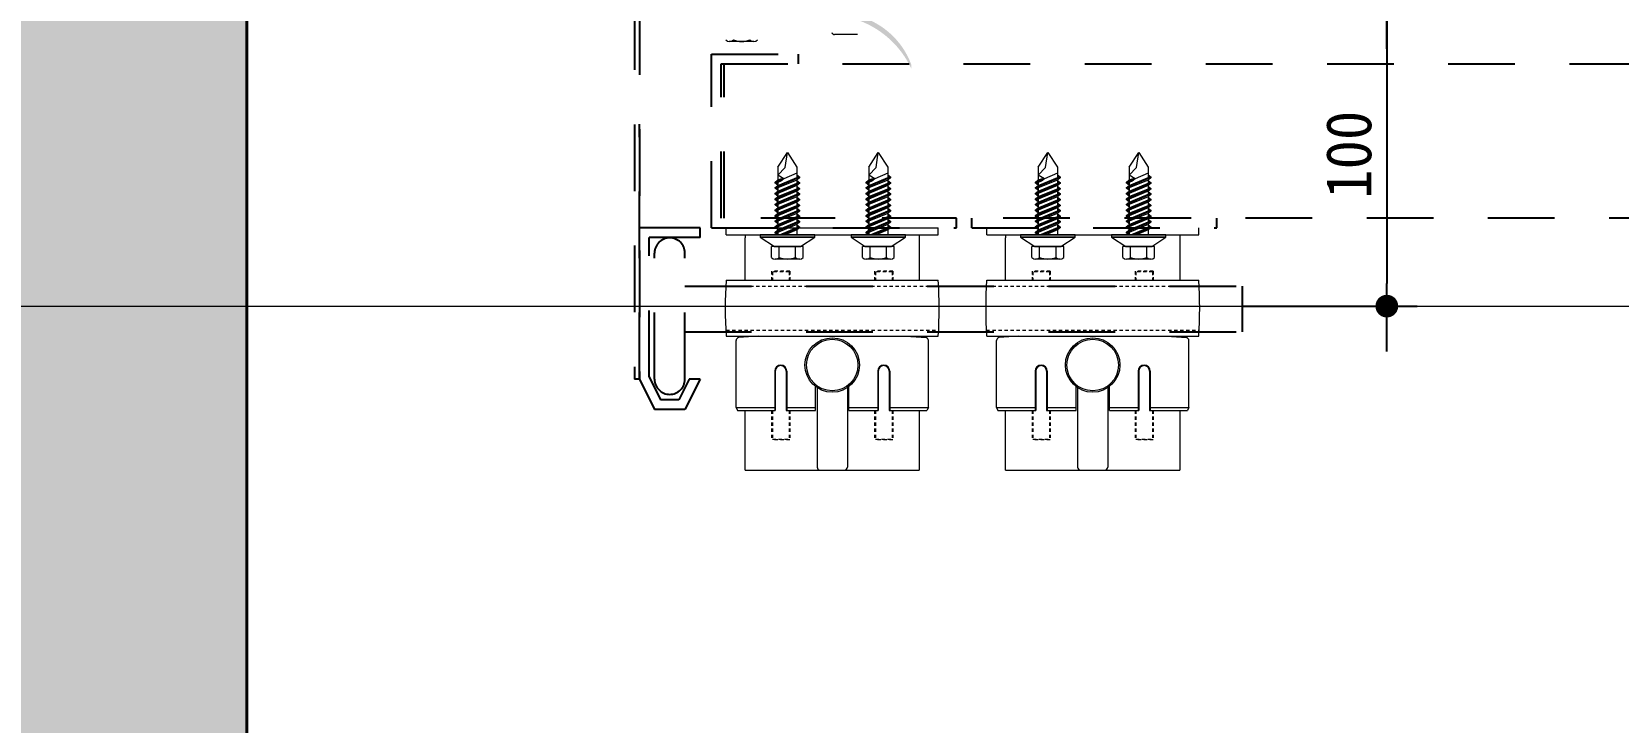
# Model space of a CAD drawing. Header units: millimetres. Extents: x 37538 to 66474, y -29175 to -20683.
# Drawn here: x 42629 to 43153, y -22409 to -22181 of the extents above; entities that cross this region are included whole.
import ezdxf

# ---------------------------------------------------------------- set-up
doc = ezdxf.new("R2010")
doc.units = ezdxf.units.MM
doc.header["$MEASUREMENT"] = 0
doc.linetypes.add('CEN', pattern=[62, 60, -1, 0, -1])
doc.linetypes.add('HID', pattern=[2, 1.1, -0.9])
doc.layers.get('0').update_dxf_attribs({"linetype": 'CONTINUOUS'})
for name, color, linetype, lineweight in [('A-CLXM-CONC', 2, 'CONTINUOUS', 40), ('A-CNTL', 1, 'CEN', 15), ('A-DIMS', 7, 'CONTINUOUS', 25), ('A-DWXM-SHUT', 4, 'HID', 25), ('A-FFXM-EQP', 17, 'CONTINUOUS', 15), ('A-XXXX-STL', 3, 'CONTINUOUS', 25)]:
    doc.layers.add(name, color=color, linetype=linetype, lineweight=lineweight)
doc.layers.add('A-DIM', color=7, linetype='CONTINUOUS')
doc.styles.add('HY울릉도L', font='H2GTRE.TTF')
doc.styles.add('돋움체', font='')
doc.styles.get('돋움체').set_extended_font_data('DotumChe')
doc.dimstyles.new('CDIM', dxfattribs={"dimtxt": 3, "dimasz": 1.5, "dimexe": 2, "dimexo": 1, "dimgap": 1, "dimtad": 1, "dimdec": 0, "dimrnd": 0.5, "dimzin": 0, "dimdsep": 32, "dimlunit": 6, "dimtxsty": 'HY울릉도L', "dimblk1": '_CIDOT', "dimblk2": '_CIDOT', "dimsah": 1, "dimcen": 5.5, "dimclrd": 2, "dimclre": 2, "dimclrt": 7, "dimadec": 0, "dimazin": 0, "dimtfac": 1, "dimtdec": 0, "dimtix": 1, "dimtmove": 2, "dimatfit": 1, "dimldrblk": '_CIDOT', "dimfxl": 1, "dimtolj": 1, "dimtzin": 0, "dimlwd": -1, "dimarcsym": 0})

# ---------------------------------------------------------------- blocks, each defined once
blk = doc.blocks.new('_CIDOT')
at = {"color": 0, "linetype": 'ByBlock'}
blk.add_line((2, 0), (-1, 0), dxfattribs=at)
at = {"color": 0, "linetype": 'ByBlock', "const_width": 0.5}
blk.add_lwpolyline([(-0.25, 0, 1), (0.25, 0, 1)], format="xyb", close=True, dxfattribs=at)
blk = doc.blocks.new('*D125')
at = {"layer": 'A-DIMS', "lineweight": -2, "transparency": 16777216}
for p, q in [((43028.42, -21772), (43086.34, -21772)), ((43028.42, -22172), (43086.34, -22172))]:
    blk.add_line(p, q, dxfattribs=at)
at = {"layer": 'A-DIMS', "transparency": 16777216}
blk.add_line((43076.34, -22164.5), (43076.34, -21779.5), dxfattribs=at)
at = {"layer": 'A-DIMS', "transparency": 16777216, "xscale": 7.5, "yscale": 7.5, "zscale": 7.5}
for p, rotation in [((43076.34, -21772), 90), ((43076.34, -22172), 270)]:
    blk.add_blockref('_CIDOT', p, dxfattribs=dict(at, rotation=rotation))
at = {"layer": 'A-DIMS', "color": 3, "transparency": 16777216, "insert": (43063.83, -21972), "char_height": 15, "attachment_point": 5, "rotation": 90, "style": '돋움체'}
blk.add_mtext('\\A1;400', dxfattribs=at)
blk = doc.blocks.new('*D126')
at = {"layer": 'A-DIMS', "lineweight": -2, "transparency": 16777216}
for p, q in [((43028.42, -22172), (43086.34, -22172)), ((43028.42, -22272), (43086.34, -22272))]:
    blk.add_line(p, q, dxfattribs=at)
at = {"layer": 'A-DIMS', "transparency": 16777216}
blk.add_line((43076.34, -22179.5), (43076.34, -22264.5), dxfattribs=at)
at = {"layer": 'A-DIMS', "transparency": 16777216, "xscale": 7.5, "yscale": 7.5, "zscale": 7.5}
for p, rotation in [((43076.34, -22172), 90), ((43076.34, -22272), 270)]:
    blk.add_blockref('_CIDOT', p, dxfattribs=dict(at, rotation=rotation))
at = {"layer": 'A-DIMS', "color": 3, "transparency": 16777216, "insert": (43063.83, -22222), "char_height": 15, "attachment_point": 5, "rotation": 90, "style": '돋움체'}
blk.add_mtext('\\A1;100', dxfattribs=at)

msp = doc.modelspace()

# ---------------------------------------------------------------- hatches: boundary and pattern name
at = {"layer": 'A-DIM'}
h = msp.add_hatch(color=253, dxfattribs=at)
h.dxf.hatch_style = 1
h.paths.add_polyline_path([(42700.01, -21772), (42150.01, -21772), (42150.01, -22272), (42700.01, -22272)])
h.paths.add_polyline_path([(42150.01, -21772), (42029.49, -21772), (42029.49, -22272), (42150.01, -22272)])
h.paths.add_polyline_path([(42150.01, -22272), (42029.49, -22272), (42029.49, -22663.21), (42150.01, -22663.21)])
h.paths.add_polyline_path([(42700.01, -22272), (42150.01, -22272), (42150.01, -22663.21), (42700.01, -22663.21)])
at = {"layer": 'A-FFXM-EQP'}
h = msp.add_hatch(color=256, dxfattribs=at)
h.paths.add_polyline_path([(42900.01, -22175.74, 0.016306), (42898.34, -22175.47, 1.195216), (42896.09, -22177.03, 0.543341), (42898.37, -22176.55, -0.013697), (42900.01, -22176.97)])
h.paths.add_polyline_path([(42900.01, -22175.74), (42900.01, -22176.97, -0.012355), (42901.46, -22177.43), (42901.63, -22177.43, -0.213645), (42902.32, -22177.74, -0.195215), (42919.35, -22193.53), (42919.35, -22192.22, 0.261268)])

# ---------------------------------------------------------------- linework, layer by layer
at = {"layer": 'A-CLXM-CONC'}
msp.add_lwpolyline([(42700.01, -22663.21), (42700.01, -21772), (42029.49, -21772)], dxfattribs=at)
at = {"layer": 'A-CNTL', "ltscale": 300}
msp.add_lwpolyline([(41980.88, -22272), (45320.96, -22272)], dxfattribs=at)
at = {"layer": 'A-DWXM-SHUT', "ltscale": 20}
for p, q in [((42828.01, -22172), (42828.01, -22296.15)), ((42829.61, -22173.6), (42829.61, -22296.15)), ((42853.41, -22246.15), (42853.41, -22188.8)), ((42853.41, -22188.8), (42881.96, -22188.8)), ((42881.96, -22188.8), (42881.96, -22192)), ((42856.61, -22192), (43611.72, -22192)), ((42856.61, -22242.95), (42856.61, -22192)), ((42857.61, -22242.95), (42857.61, -22192)), ((42829.61, -22296.15), (42829.61, -22211.88)), ((43611.72, -22242.95), (42856.61, -22242.95)), ((42934.25, -22242.95), (42857.61, -22242.95)), ((42934.25, -22246.15), (42934.25, -22242.95)), ((42939.39, -22246.15), (42939.39, -22242.95)), ((42849.61, -22246.15), (42829.61, -22246.15)), ((42849.61, -22249.35), (42849.61, -22246.15)), ((42853.41, -22246.15), (42934.25, -22246.15)), ((42853.41, -22246.15), (42934.25, -22246.15)), ((42939.39, -22246.15), (43020.23, -22246.15)), ((43020.23, -22246.15), (43020.23, -22246.15)), ((42832.81, -22295.39), (42832.81, -22249.35)), ((42849.61, -22249.35), (42832.81, -22249.35)), ((42834.61, -22296.15), (42834.61, -22254.45)), ((42844.61, -22296.15), (42844.61, -22254.45)), ((42844.61, -22265.45), (43028.73, -22265.45)), ((43028.73, -22280.45), (43028.73, -22265.45)), ((42844.61, -22280.45), (43028.73, -22280.45)), ((42829.61, -22296.15), (42828.01, -22296.15)), ((42829.61, -22296.15), (42834.61, -22306.15)), ((42832.81, -22295.39), (42836.59, -22302.95)), ((42846.03, -22296.15), (42842.63, -22302.95)), ((42849.61, -22296.15), (42844.61, -22306.15)), ((42849.61, -22296.15), (42846.03, -22296.15)), ((42844.61, -22306.15), (42834.61, -22306.15)), ((42842.63, -22302.95), (42836.59, -22302.95))]:
    msp.add_line(p, q, dxfattribs=at)
for centre, start, end in [((42839.61, -22254.45, 0), 0, 180), ((42839.61, -22296.15, 0), 180, 0)]:
    msp.add_arc(centre, 5, start, end, dxfattribs=at)
at = {"layer": 'A-FFXM-EQP'}
for p, q in [((42867.4, -22184.6), (42859.26, -22184.6)), ((42901.63, -22182.28), (42893.99, -22182.28)), ((42875.31, -22226.08), (42875.31, -22230.33)), ((42881.61, -22226.08), (42881.61, -22229.55)), ((42905.31, -22226.08), (42905.31, -22230.33)), ((42911.61, -22226.08), (42911.61, -22229.55)), ((42961.29, -22226.08), (42961.29, -22230.33)), ((42967.59, -22226.08), (42967.59, -22229.55)), ((42991.29, -22226.08), (42991.29, -22230.33)), ((42997.59, -22226.08), (42997.59, -22229.55)), ((42882.61, -22229.55), (42874.31, -22232.97)), ((42882.61, -22229.55), (42874.31, -22232.97)), ((42877.32, -22229.9), (42874.31, -22231.13)), ((42877.32, -22229.9), (42874.31, -22231.13)), ((42882.61, -22231.38), (42874.31, -22234.8)), ((42882.61, -22231.38), (42874.31, -22234.8)), ((42882.61, -22233.22), (42874.31, -22236.63)), ((42882.61, -22233.22), (42874.31, -22236.63)), ((42875.31, -22231.13), (42875.31, -22232.16)), ((42875.31, -22232.97), (42875.31, -22234)), ((42881.61, -22230.35), (42881.61, -22231.38)), ((42881.61, -22232.19), (42881.61, -22233.22)), ((42912.61, -22229.55), (42904.31, -22232.97)), ((42912.61, -22229.55), (42904.31, -22232.97)), ((42907.32, -22229.9), (42904.31, -22231.13)), ((42907.32, -22229.9), (42904.31, -22231.13)), ((42912.61, -22231.38), (42904.31, -22234.8)), ((42912.61, -22231.38), (42904.31, -22234.8)), ((42912.61, -22233.22), (42904.31, -22236.63)), ((42912.61, -22233.22), (42904.31, -22236.63)), ((42905.31, -22231.13), (42905.31, -22232.16)), ((42905.31, -22232.97), (42905.31, -22234)), ((42911.61, -22230.35), (42911.61, -22231.38)), ((42911.61, -22232.19), (42911.61, -22233.22)), ((42968.59, -22229.55), (42960.29, -22232.97)), ((42968.59, -22229.55), (42960.29, -22232.97)), ((42963.3, -22229.9), (42960.29, -22231.13)), ((42963.3, -22229.9), (42960.29, -22231.13)), ((42968.59, -22231.38), (42960.29, -22234.8)), ((42968.59, -22231.38), (42960.29, -22234.8)), ((42968.59, -22233.22), (42960.29, -22236.63)), ((42968.59, -22233.22), (42960.29, -22236.63)), ((42961.29, -22231.13), (42961.29, -22232.16)), ((42961.29, -22232.97), (42961.29, -22234)), ((42967.59, -22230.35), (42967.59, -22231.38)), ((42967.59, -22232.19), (42967.59, -22233.22)), ((42998.59, -22229.55), (42990.29, -22232.97)), ((42998.59, -22229.55), (42990.29, -22232.97)), ((42993.3, -22229.9), (42990.29, -22231.13)), ((42993.3, -22229.9), (42990.29, -22231.13)), ((42998.59, -22231.38), (42990.29, -22234.8)), ((42998.59, -22231.38), (42990.29, -22234.8)), ((42998.59, -22233.22), (42990.29, -22236.63)), ((42998.59, -22233.22), (42990.29, -22236.63)), ((42991.29, -22231.13), (42991.29, -22232.16)), ((42991.29, -22232.97), (42991.29, -22234)), ((42997.59, -22230.35), (42997.59, -22231.38)), ((42997.59, -22232.19), (42997.59, -22233.22)), ((42882.61, -22235.05), (42874.31, -22238.47)), ((42882.61, -22235.05), (42874.31, -22238.47)), ((42882.61, -22236.88), (42874.31, -22240.3)), ((42882.61, -22236.88), (42874.31, -22240.3)), ((42875.31, -22234.8), (42875.31, -22235.83)), ((42875.31, -22236.63), (42875.31, -22237.66)), ((42875.31, -22238.47), (42875.31, -22239.49)), ((42881.61, -22234.02), (42881.61, -22235.05)), ((42881.61, -22235.85), (42881.61, -22236.88)), ((42881.61, -22237.69), (42881.61, -22238.71)), ((42912.61, -22235.05), (42904.31, -22238.47)), ((42912.61, -22235.05), (42904.31, -22238.47)), ((42912.61, -22236.88), (42904.31, -22240.3)), ((42912.61, -22236.88), (42904.31, -22240.3)), ((42905.31, -22234.8), (42905.31, -22235.83)), ((42905.31, -22236.63), (42905.31, -22237.66)), ((42905.31, -22238.47), (42905.31, -22239.49)), ((42911.61, -22234.02), (42911.61, -22235.05)), ((42911.61, -22235.85), (42911.61, -22236.88)), ((42911.61, -22237.69), (42911.61, -22238.71)), ((42968.59, -22235.05), (42960.29, -22238.47)), ((42968.59, -22235.05), (42960.29, -22238.47)), ((42968.59, -22236.88), (42960.29, -22240.3)), ((42968.59, -22236.88), (42960.29, -22240.3)), ((42961.29, -22234.8), (42961.29, -22235.83)), ((42961.29, -22236.63), (42961.29, -22237.66)), ((42961.29, -22238.47), (42961.29, -22239.49)), ((42967.59, -22234.02), (42967.59, -22235.05)), ((42967.59, -22235.85), (42967.59, -22236.88)), ((42967.59, -22237.69), (42967.59, -22238.71)), ((42998.59, -22235.05), (42990.29, -22238.47)), ((42998.59, -22235.05), (42990.29, -22238.47)), ((42998.59, -22236.88), (42990.29, -22240.3)), ((42998.59, -22236.88), (42990.29, -22240.3)), ((42991.29, -22234.8), (42991.29, -22235.83)), ((42991.29, -22236.63), (42991.29, -22237.66)), ((42991.29, -22238.47), (42991.29, -22239.49)), ((42997.59, -22234.02), (42997.59, -22235.05)), ((42997.59, -22235.85), (42997.59, -22236.88)), ((42997.59, -22237.69), (42997.59, -22238.71)), ((42882.61, -22238.71), (42874.31, -22242.13)), ((42882.61, -22238.71), (42874.31, -22242.13)), ((42882.61, -22240.55), (42874.31, -22243.96)), ((42882.61, -22240.55), (42874.31, -22243.96)), ((42882.61, -22242.38), (42874.31, -22245.8)), ((42882.61, -22242.38), (42874.31, -22245.8)), ((42875.31, -22240.3), (42875.31, -22241.33)), ((42875.31, -22242.13), (42875.31, -22243.16)), ((42881.61, -22239.52), (42881.61, -22240.55)), ((42881.61, -22241.35), (42881.61, -22242.38)), ((42881.61, -22243.18), (42881.61, -22244.21)), ((42912.61, -22238.71), (42904.31, -22242.13)), ((42912.61, -22238.71), (42904.31, -22242.13)), ((42912.61, -22240.55), (42904.31, -22243.96)), ((42912.61, -22240.55), (42904.31, -22243.96)), ((42912.61, -22242.38), (42904.31, -22245.8)), ((42912.61, -22242.38), (42904.31, -22245.8)), ((42905.31, -22240.3), (42905.31, -22241.33)), ((42905.31, -22242.13), (42905.31, -22243.16)), ((42911.61, -22239.52), (42911.61, -22240.55)), ((42911.61, -22241.35), (42911.61, -22242.38)), ((42911.61, -22243.18), (42911.61, -22244.21)), ((42968.59, -22238.71), (42960.29, -22242.13)), ((42968.59, -22238.71), (42960.29, -22242.13)), ((42968.59, -22240.55), (42960.29, -22243.96)), ((42968.59, -22240.55), (42960.29, -22243.96)), ((42968.59, -22242.38), (42960.29, -22245.8)), ((42968.59, -22242.38), (42960.29, -22245.8)), ((42961.29, -22240.3), (42961.29, -22241.33)), ((42961.29, -22242.13), (42961.29, -22243.16)), ((42967.59, -22239.52), (42967.59, -22240.55)), ((42967.59, -22241.35), (42967.59, -22242.38)), ((42967.59, -22243.18), (42967.59, -22244.21)), ((42998.59, -22238.71), (42990.29, -22242.13)), ((42998.59, -22238.71), (42990.29, -22242.13)), ((42998.59, -22240.55), (42990.29, -22243.96)), ((42998.59, -22240.55), (42990.29, -22243.96)), ((42998.59, -22242.38), (42990.29, -22245.8)), ((42998.59, -22242.38), (42990.29, -22245.8)), ((42991.29, -22240.3), (42991.29, -22241.33)), ((42991.29, -22242.13), (42991.29, -22243.16)), ((42997.59, -22239.52), (42997.59, -22240.55)), ((42997.59, -22241.35), (42997.59, -22242.38)), ((42997.59, -22243.18), (42997.59, -22244.21)), ((42858.26, -22248.45), (42858.26, -22246.15)), ((42858.26, -22248.45), (42928.26, -22248.45)), ((42864.51, -22248.45), (42864.51, -22249.45)), ((42882.61, -22244.21), (42874.31, -22247.63)), ((42882.61, -22244.21), (42874.31, -22247.63)), ((42875.31, -22243.96), (42875.31, -22244.99)), ((42875.31, -22245.8), (42875.31, -22246.83)), ((42875.31, -22247.63), (42875.31, -22248.45)), ((42882.61, -22246.05), (42876.7, -22248.45)), ((42881.61, -22245.02), (42881.61, -22246.05)), ((42881.61, -22246.85), (42881.61, -22248.45)), ((42912.61, -22244.21), (42904.31, -22247.63)), ((42912.61, -22244.21), (42904.31, -22247.63)), ((42905.31, -22243.96), (42905.31, -22244.99)), ((42905.31, -22245.8), (42905.31, -22246.83)), ((42905.31, -22247.63), (42905.31, -22248.45)), ((42912.61, -22246.05), (42906.7, -22248.45)), ((42911.61, -22245.02), (42911.61, -22246.05)), ((42911.61, -22246.85), (42911.61, -22248.45)), ((42922.01, -22248.45), (42922.01, -22263.45)), ((42922.01, -22248.45), (42922.01, -22249.45)), ((42928.26, -22248.45), (42928.26, -22246.15)), ((42944.24, -22248.45), (42944.24, -22246.15)), ((42944.24, -22248.45), (43014.24, -22248.45)), ((42950.49, -22248.45), (42950.49, -22249.45)), ((42968.59, -22244.21), (42960.29, -22247.63)), ((42968.59, -22244.21), (42960.29, -22247.63)), ((42961.29, -22243.96), (42961.29, -22244.99)), ((42961.29, -22245.8), (42961.29, -22246.83)), ((42961.29, -22247.63), (42961.29, -22248.45)), ((42968.59, -22246.05), (42962.68, -22248.45)), ((42967.59, -22245.02), (42967.59, -22246.05)), ((42967.59, -22246.85), (42967.59, -22248.45)), ((42998.59, -22244.21), (42990.29, -22247.63)), ((42998.59, -22244.21), (42990.29, -22247.63)), ((42991.29, -22243.96), (42991.29, -22244.99)), ((42991.29, -22245.8), (42991.29, -22246.83)), ((42991.29, -22247.63), (42991.29, -22248.45)), ((42998.59, -22246.05), (42992.68, -22248.45)), ((42997.59, -22245.02), (42997.59, -22246.05)), ((42997.59, -22246.85), (42997.59, -22248.45)), ((43007.99, -22248.45), (43007.99, -22263.45)), ((43007.99, -22248.45), (43007.99, -22249.45)), ((43014.24, -22248.45), (43014.24, -22246.15)), ((42864.51, -22263.45), (42864.51, -22249.45)), ((42873.21, -22255.95), (42873.21, -22252.25)), ((42883.71, -22252.25), (42873.21, -22252.25)), ((42875.74, -22255.95), (42875.74, -22252.25)), ((42881.17, -22255.95), (42881.17, -22252.25)), ((42883.71, -22255.95), (42883.71, -22252.25)), ((42903.21, -22255.95), (42903.21, -22252.25)), ((42913.71, -22252.25), (42903.21, -22252.25)), ((42905.74, -22255.95), (42905.74, -22252.25)), ((42911.17, -22255.95), (42911.17, -22252.25)), ((42913.71, -22255.95), (42913.71, -22252.25)), ((42950.49, -22263.45), (42950.49, -22249.45)), ((42959.19, -22255.95), (42959.19, -22252.25)), ((42969.69, -22252.25), (42959.19, -22252.25)), ((42961.72, -22255.95), (42961.72, -22252.25)), ((42967.15, -22255.95), (42967.15, -22252.25)), ((42969.69, -22255.95), (42969.69, -22252.25)), ((42989.19, -22255.95), (42989.19, -22252.25)), ((42999.69, -22252.25), (42989.19, -22252.25)), ((42991.72, -22255.95), (42991.72, -22252.25)), ((42997.15, -22255.95), (42997.15, -22252.25)), ((42999.69, -22255.95), (42999.69, -22252.25)), ((42882.53, -22256.45), (42874.39, -22256.45)), ((42912.53, -22256.45), (42904.39, -22256.45)), ((42968.51, -22256.45), (42960.37, -22256.45)), ((42998.51, -22256.45), (42990.37, -22256.45)), ((42858.26, -22263.45), (42928.26, -22263.45)), ((42944.24, -22263.45), (43014.24, -22263.45)), ((42858.26, -22281.95), (42928.26, -22281.95)), ((42861.51, -22305.45), (42861.51, -22283.36)), ((42868.93, -22281.95), (42862.26, -22282.39)), ((42864.51, -22282.06), (42864.51, -22281.95)), ((42917.59, -22281.95), (42924.25, -22282.39)), ((42922.01, -22282.06), (42922.01, -22281.95)), ((42925.01, -22305.45), (42925.01, -22283.36)), ((42944.24, -22281.95), (43014.24, -22281.95)), ((42947.49, -22305.45), (42947.49, -22283.36)), ((42954.91, -22281.95), (42948.24, -22282.39)), ((42950.49, -22282.06), (42950.49, -22281.95)), ((43003.57, -22281.95), (43010.23, -22282.39)), ((43007.99, -22282.06), (43007.99, -22281.95)), ((43010.99, -22305.45), (43010.99, -22283.36)), ((42874.26, -22293.45), (42874.26, -22306.45)), ((42874.46, -22293.45), (42874.46, -22306.45)), ((42878.06, -22293.45), (42878.06, -22306.45)), ((42878.26, -22293.45), (42878.26, -22306.45)), ((42908.26, -22293.45), (42908.26, -22306.45)), ((42908.46, -22293.45), (42908.46, -22306.45)), ((42912.06, -22293.45), (42912.06, -22306.45)), ((42912.26, -22293.45), (42912.26, -22306.45)), ((42960.24, -22293.45), (42960.24, -22306.45)), ((42960.44, -22293.45), (42960.44, -22306.45)), ((42964.04, -22293.45), (42964.04, -22306.45)), ((42964.24, -22293.45), (42964.24, -22306.45)), ((42994.24, -22293.45), (42994.24, -22306.45)), ((42994.44, -22293.45), (42994.44, -22306.45)), ((42998.04, -22293.45), (42998.04, -22306.45)), ((42998.24, -22293.45), (42998.24, -22306.45)), ((42887.76, -22306.45), (42887.76, -22298.57)), ((42888.26, -22298.93), (42888.26, -22325.15)), ((42898.26, -22298.93), (42898.26, -22325.15)), ((42898.76, -22306.45), (42898.76, -22298.57)), ((42973.74, -22306.45), (42973.74, -22298.57)), ((42974.24, -22298.93), (42974.24, -22325.15)), ((42984.24, -22298.93), (42984.24, -22325.15)), ((42984.74, -22306.45), (42984.74, -22298.57)), ((42861.51, -22305.45), (42874.46, -22305.45)), ((42861.51, -22305.45), (42861.98, -22306.45)), ((42861.98, -22306.45), (42874.46, -22306.45)), ((42864.51, -22326.15), (42864.51, -22306.45)), ((42878.06, -22305.45), (42887.76, -22305.45)), ((42878.06, -22306.45), (42887.76, -22306.45)), ((42898.76, -22305.45), (42908.46, -22305.45)), ((42898.76, -22306.45), (42908.46, -22306.45)), ((42912.06, -22305.45), (42925.01, -22305.45)), ((42912.06, -22306.45), (42924.54, -22306.45)), ((42922.01, -22306.45), (42922.01, -22326.15)), ((42925.01, -22305.45), (42924.54, -22306.45)), ((42947.49, -22305.45), (42960.44, -22305.45)), ((42947.49, -22305.45), (42947.96, -22306.45)), ((42947.96, -22306.45), (42960.44, -22306.45)), ((42950.49, -22326.15), (42950.49, -22306.45)), ((42964.04, -22305.45), (42973.74, -22305.45)), ((42964.04, -22306.45), (42973.74, -22306.45)), ((42984.74, -22305.45), (42994.44, -22305.45)), ((42984.74, -22306.45), (42994.44, -22306.45)), ((42998.04, -22305.45), (43010.99, -22305.45)), ((42998.04, -22306.45), (43010.52, -22306.45)), ((43007.99, -22306.45), (43007.99, -22326.15)), ((43010.99, -22305.45), (43010.52, -22306.45)), ((42864.51, -22326.15), (42922.01, -22326.15)), ((42889.26, -22326.15), (42897.26, -22326.15)), ((42950.49, -22326.15), (43007.99, -22326.15)), ((42975.24, -22326.15), (42983.24, -22326.15))]:
    msp.add_line(p, q, dxfattribs=at)
at = {"layer": 'A-FFXM-EQP', "color": 7}
msp.add_line((42858.26, -22246.15), (42928.26, -22246.15), dxfattribs=at)
at = {"layer": 'A-FFXM-EQP', "linetype": 'HID'}
for p, q in [((42879.26, -22260.45), (42873.26, -22260.45)), ((42873.26, -22260.45), (42873.26, -22263.45)), ((42879.01, -22260.7), (42873.51, -22260.7)), ((42873.51, -22260.7), (42873.51, -22263.45)), ((42879.01, -22260.7), (42879.01, -22263.45)), ((42879.26, -22260.45), (42879.26, -22263.45)), ((42913.26, -22260.45), (42907.26, -22260.45)), ((42907.26, -22260.45), (42907.26, -22263.45)), ((42913.01, -22260.7), (42907.51, -22260.7)), ((42907.51, -22260.7), (42907.51, -22263.45)), ((42913.01, -22260.7), (42913.01, -22263.45)), ((42913.26, -22260.45), (42913.26, -22263.45)), ((42965.24, -22260.45), (42959.24, -22260.45)), ((42959.24, -22260.45), (42959.24, -22263.45)), ((42964.99, -22260.7), (42959.49, -22260.7)), ((42959.49, -22260.7), (42959.49, -22263.45)), ((42964.99, -22260.7), (42964.99, -22263.45)), ((42965.24, -22260.45), (42965.24, -22263.45)), ((42999.24, -22260.45), (42993.24, -22260.45)), ((42993.24, -22260.45), (42993.24, -22263.45)), ((42998.99, -22260.7), (42993.49, -22260.7)), ((42993.49, -22260.7), (42993.49, -22263.45)), ((42998.99, -22260.7), (42998.99, -22263.45)), ((42999.24, -22260.45), (42999.24, -22263.45)), ((42858.13, -22265.45), (42928.26, -22265.45)), ((42944.11, -22265.45), (43014.24, -22265.45)), ((42858.26, -22279.95), (42928.26, -22279.95)), ((42944.11, -22279.95), (43014.24, -22279.95)), ((42873.26, -22306.45), (42873.26, -22316.15)), ((42873.51, -22306.45), (42873.51, -22315.9)), ((42879.01, -22306.45), (42879.01, -22315.9)), ((42879.26, -22306.45), (42879.26, -22316.15)), ((42907.26, -22306.45), (42907.26, -22316.15)), ((42907.51, -22306.45), (42907.51, -22315.9)), ((42913.01, -22306.45), (42913.01, -22315.9)), ((42913.26, -22306.45), (42913.26, -22316.15)), ((42959.24, -22306.45), (42959.24, -22316.15)), ((42959.49, -22306.45), (42959.49, -22315.9)), ((42964.99, -22306.45), (42964.99, -22315.9)), ((42965.24, -22306.45), (42965.24, -22316.15)), ((42993.24, -22306.45), (42993.24, -22316.15)), ((42993.49, -22306.45), (42993.49, -22315.9)), ((42998.99, -22306.45), (42998.99, -22315.9)), ((42999.24, -22306.45), (42999.24, -22316.15)), ((42879.26, -22316.15), (42873.26, -22316.15)), ((42873.51, -22315.9), (42879.01, -22315.9)), ((42913.26, -22316.15), (42907.26, -22316.15)), ((42907.51, -22315.9), (42913.01, -22315.9)), ((42965.24, -22316.15), (42959.24, -22316.15)), ((42959.49, -22315.9), (42964.99, -22315.9)), ((42999.24, -22316.15), (42993.24, -22316.15)), ((42993.49, -22315.9), (42998.99, -22315.9))]:
    msp.add_line(p, q, dxfattribs=at)
at = {"layer": 'A-FFXM-EQP'}
for points in [[(42875.31, -22226.08), (42878.46, -22221.28), (42881.61, -22226.08)], [(42881.61, -22228.12), (42877.32, -22229.92), (42875.31, -22228.75), (42877.73, -22226.25), (42878.46, -22221.28)], [(42905.31, -22226.08), (42908.46, -22221.28), (42911.61, -22226.08)], [(42911.61, -22228.12), (42907.32, -22229.92), (42905.31, -22228.75), (42907.73, -22226.25), (42908.46, -22221.28)], [(42961.29, -22226.08), (42964.44, -22221.28), (42967.59, -22226.08)], [(42967.59, -22228.12), (42963.3, -22229.92), (42961.29, -22228.75), (42963.71, -22226.25), (42964.44, -22221.28)], [(42991.29, -22226.08), (42994.44, -22221.28), (42997.59, -22226.08)], [(42997.59, -22228.12), (42993.3, -22229.92), (42991.29, -22228.75), (42993.71, -22226.25), (42994.44, -22221.28)], [(42875.31, -22231.54), (42874.31, -22231.13), (42875.31, -22231.94)], [(42875.31, -22233.37), (42874.31, -22232.97), (42875.31, -22233.77)], [(42881.61, -22229.15), (42882.61, -22229.55), (42881.61, -22228.75)], [(42881.61, -22229.15), (42882.61, -22229.55), (42881.61, -22228.75)], [(42881.61, -22230.98), (42882.61, -22231.38), (42881.61, -22230.58)], [(42881.61, -22230.98), (42882.61, -22231.38), (42881.61, -22230.58)], [(42881.61, -22232.81), (42882.61, -22233.22), (42881.61, -22232.41)], [(42881.61, -22232.81), (42882.61, -22233.22), (42881.61, -22232.41)], [(42905.31, -22231.54), (42904.31, -22231.13), (42905.31, -22231.94)], [(42905.31, -22233.37), (42904.31, -22232.97), (42905.31, -22233.77)], [(42911.61, -22229.15), (42912.61, -22229.55), (42911.61, -22228.75)], [(42911.61, -22229.15), (42912.61, -22229.55), (42911.61, -22228.75)], [(42911.61, -22230.98), (42912.61, -22231.38), (42911.61, -22230.58)], [(42911.61, -22230.98), (42912.61, -22231.38), (42911.61, -22230.58)], [(42911.61, -22232.81), (42912.61, -22233.22), (42911.61, -22232.41)], [(42911.61, -22232.81), (42912.61, -22233.22), (42911.61, -22232.41)], [(42961.29, -22231.54), (42960.29, -22231.13), (42961.29, -22231.94)], [(42961.29, -22233.37), (42960.29, -22232.97), (42961.29, -22233.77)], [(42967.59, -22229.15), (42968.59, -22229.55), (42967.59, -22228.75)], [(42967.59, -22229.15), (42968.59, -22229.55), (42967.59, -22228.75)], [(42967.59, -22230.98), (42968.59, -22231.38), (42967.59, -22230.58)], [(42967.59, -22230.98), (42968.59, -22231.38), (42967.59, -22230.58)], [(42967.59, -22232.81), (42968.59, -22233.22), (42967.59, -22232.41)], [(42967.59, -22232.81), (42968.59, -22233.22), (42967.59, -22232.41)], [(42991.29, -22231.54), (42990.29, -22231.13), (42991.29, -22231.94)], [(42991.29, -22233.37), (42990.29, -22232.97), (42991.29, -22233.77)], [(42997.59, -22229.15), (42998.59, -22229.55), (42997.59, -22228.75)], [(42997.59, -22229.15), (42998.59, -22229.55), (42997.59, -22228.75)], [(42997.59, -22230.98), (42998.59, -22231.38), (42997.59, -22230.58)], [(42997.59, -22230.98), (42998.59, -22231.38), (42997.59, -22230.58)], [(42997.59, -22232.81), (42998.59, -22233.22), (42997.59, -22232.41)], [(42997.59, -22232.81), (42998.59, -22233.22), (42997.59, -22232.41)], [(42875.31, -22235.2), (42874.31, -22234.8), (42875.31, -22235.6)], [(42875.31, -22237.03), (42874.31, -22236.63), (42875.31, -22237.44)], [(42875.31, -22238.87), (42874.31, -22238.47), (42875.31, -22239.27)], [(42881.61, -22234.65), (42882.61, -22235.05), (42881.61, -22234.24)], [(42881.61, -22234.65), (42882.61, -22235.05), (42881.61, -22234.24)], [(42881.61, -22236.48), (42882.61, -22236.88), (42881.61, -22236.08)], [(42881.61, -22236.48), (42882.61, -22236.88), (42881.61, -22236.08)], [(42881.61, -22238.31), (42882.61, -22238.71), (42881.61, -22237.91)], [(42881.61, -22238.31), (42882.61, -22238.71), (42881.61, -22237.91)], [(42905.31, -22235.2), (42904.31, -22234.8), (42905.31, -22235.6)], [(42905.31, -22237.03), (42904.31, -22236.63), (42905.31, -22237.44)], [(42905.31, -22238.87), (42904.31, -22238.47), (42905.31, -22239.27)], [(42911.61, -22234.65), (42912.61, -22235.05), (42911.61, -22234.24)], [(42911.61, -22234.65), (42912.61, -22235.05), (42911.61, -22234.24)], [(42911.61, -22236.48), (42912.61, -22236.88), (42911.61, -22236.08)], [(42911.61, -22236.48), (42912.61, -22236.88), (42911.61, -22236.08)], [(42911.61, -22238.31), (42912.61, -22238.71), (42911.61, -22237.91)], [(42911.61, -22238.31), (42912.61, -22238.71), (42911.61, -22237.91)], [(42961.29, -22235.2), (42960.29, -22234.8), (42961.29, -22235.6)], [(42961.29, -22237.03), (42960.29, -22236.63), (42961.29, -22237.44)], [(42961.29, -22238.87), (42960.29, -22238.47), (42961.29, -22239.27)], [(42967.59, -22234.65), (42968.59, -22235.05), (42967.59, -22234.24)], [(42967.59, -22234.65), (42968.59, -22235.05), (42967.59, -22234.24)], [(42967.59, -22236.48), (42968.59, -22236.88), (42967.59, -22236.08)], [(42967.59, -22236.48), (42968.59, -22236.88), (42967.59, -22236.08)], [(42967.59, -22238.31), (42968.59, -22238.71), (42967.59, -22237.91)], [(42967.59, -22238.31), (42968.59, -22238.71), (42967.59, -22237.91)], [(42991.29, -22235.2), (42990.29, -22234.8), (42991.29, -22235.6)], [(42991.29, -22237.03), (42990.29, -22236.63), (42991.29, -22237.44)], [(42991.29, -22238.87), (42990.29, -22238.47), (42991.29, -22239.27)], [(42997.59, -22234.65), (42998.59, -22235.05), (42997.59, -22234.24)], [(42997.59, -22234.65), (42998.59, -22235.05), (42997.59, -22234.24)], [(42997.59, -22236.48), (42998.59, -22236.88), (42997.59, -22236.08)], [(42997.59, -22236.48), (42998.59, -22236.88), (42997.59, -22236.08)], [(42997.59, -22238.31), (42998.59, -22238.71), (42997.59, -22237.91)], [(42997.59, -22238.31), (42998.59, -22238.71), (42997.59, -22237.91)], [(42875.31, -22240.7), (42874.31, -22240.3), (42875.31, -22241.1)], [(42875.31, -22242.53), (42874.31, -22242.13), (42875.31, -22242.94)], [(42881.61, -22240.15), (42882.61, -22240.55), (42881.61, -22239.74)], [(42881.61, -22240.15), (42882.61, -22240.55), (42881.61, -22239.74)], [(42881.61, -22241.98), (42882.61, -22242.38), (42881.61, -22241.58)], [(42881.61, -22241.98), (42882.61, -22242.38), (42881.61, -22241.58)], [(42881.61, -22243.81), (42882.61, -22244.21), (42881.61, -22243.41)], [(42881.61, -22243.81), (42882.61, -22244.21), (42881.61, -22243.41)], [(42905.31, -22240.7), (42904.31, -22240.3), (42905.31, -22241.1)], [(42905.31, -22242.53), (42904.31, -22242.13), (42905.31, -22242.94)], [(42911.61, -22240.15), (42912.61, -22240.55), (42911.61, -22239.74)], [(42911.61, -22240.15), (42912.61, -22240.55), (42911.61, -22239.74)], [(42911.61, -22241.98), (42912.61, -22242.38), (42911.61, -22241.58)], [(42911.61, -22241.98), (42912.61, -22242.38), (42911.61, -22241.58)], [(42911.61, -22243.81), (42912.61, -22244.21), (42911.61, -22243.41)], [(42911.61, -22243.81), (42912.61, -22244.21), (42911.61, -22243.41)], [(42961.29, -22240.7), (42960.29, -22240.3), (42961.29, -22241.1)], [(42961.29, -22242.53), (42960.29, -22242.13), (42961.29, -22242.94)], [(42967.59, -22240.15), (42968.59, -22240.55), (42967.59, -22239.74)], [(42967.59, -22240.15), (42968.59, -22240.55), (42967.59, -22239.74)], [(42967.59, -22241.98), (42968.59, -22242.38), (42967.59, -22241.58)], [(42967.59, -22241.98), (42968.59, -22242.38), (42967.59, -22241.58)], [(42967.59, -22243.81), (42968.59, -22244.21), (42967.59, -22243.41)], [(42967.59, -22243.81), (42968.59, -22244.21), (42967.59, -22243.41)], [(42991.29, -22240.7), (42990.29, -22240.3), (42991.29, -22241.1)], [(42991.29, -22242.53), (42990.29, -22242.13), (42991.29, -22242.94)], [(42997.59, -22240.15), (42998.59, -22240.55), (42997.59, -22239.74)], [(42997.59, -22240.15), (42998.59, -22240.55), (42997.59, -22239.74)], [(42997.59, -22241.98), (42998.59, -22242.38), (42997.59, -22241.58)], [(42997.59, -22241.98), (42998.59, -22242.38), (42997.59, -22241.58)], [(42997.59, -22243.81), (42998.59, -22244.21), (42997.59, -22243.41)], [(42997.59, -22243.81), (42998.59, -22244.21), (42997.59, -22243.41)], [(42875.31, -22244.37), (42874.31, -22243.96), (42875.31, -22244.77)], [(42875.31, -22246.2), (42874.31, -22245.8), (42875.31, -22246.6)], [(42875.31, -22248.03), (42874.31, -22247.63), (42875.31, -22248.43)], [(42875.82, -22248.45), (42881.61, -22246.05), (42882.61, -22246.05), (42881.61, -22246.85), (42877.76, -22248.45)], [(42881.61, -22245.64), (42882.61, -22246.05), (42881.61, -22245.24)], [(42905.31, -22244.37), (42904.31, -22243.96), (42905.31, -22244.77)], [(42905.31, -22246.2), (42904.31, -22245.8), (42905.31, -22246.6)], [(42905.31, -22248.03), (42904.31, -22247.63), (42905.31, -22248.43)], [(42905.82, -22248.45), (42911.61, -22246.05), (42912.61, -22246.05), (42911.61, -22246.85), (42907.76, -22248.45)], [(42911.61, -22245.64), (42912.61, -22246.05), (42911.61, -22245.24)], [(42961.29, -22244.37), (42960.29, -22243.96), (42961.29, -22244.77)], [(42961.29, -22246.2), (42960.29, -22245.8), (42961.29, -22246.6)], [(42961.29, -22248.03), (42960.29, -22247.63), (42961.29, -22248.43)], [(42961.8, -22248.45), (42967.59, -22246.05), (42968.59, -22246.05), (42967.59, -22246.85), (42963.74, -22248.45)], [(42967.59, -22245.64), (42968.59, -22246.05), (42967.59, -22245.24)], [(42991.29, -22244.37), (42990.29, -22243.96), (42991.29, -22244.77)], [(42991.29, -22246.2), (42990.29, -22245.8), (42991.29, -22246.6)], [(42991.29, -22248.03), (42990.29, -22247.63), (42991.29, -22248.43)], [(42991.8, -22248.45), (42997.59, -22246.05), (42998.59, -22246.05), (42997.59, -22246.85), (42993.74, -22248.45)], [(42997.59, -22245.64), (42998.59, -22246.05), (42997.59, -22245.24)]]:
    msp.add_lwpolyline(points, dxfattribs=at)
for points in [[(42874.31, -22232.97), (42875.31, -22232.16), (42881.61, -22229.55), (42882.61, -22229.55), (42881.61, -22230.35), (42875.31, -22232.97)], [(42874.31, -22231.13), (42875.31, -22230.33), (42876.32, -22229.9), (42877.32, -22229.9), (42876.32, -22230.7), (42875.31, -22231.13)], [(42874.31, -22234.8), (42875.31, -22234), (42881.61, -22231.38), (42882.61, -22231.38), (42881.61, -22232.19), (42875.31, -22234.8)], [(42874.31, -22236.63), (42875.31, -22235.83), (42881.61, -22233.22), (42882.61, -22233.22), (42881.61, -22234.02), (42875.31, -22236.63)], [(42904.31, -22232.97), (42905.31, -22232.16), (42911.61, -22229.55), (42912.61, -22229.55), (42911.61, -22230.35), (42905.31, -22232.97)], [(42904.31, -22231.13), (42905.31, -22230.33), (42906.32, -22229.9), (42907.32, -22229.9), (42906.32, -22230.7), (42905.31, -22231.13)], [(42904.31, -22234.8), (42905.31, -22234), (42911.61, -22231.38), (42912.61, -22231.38), (42911.61, -22232.19), (42905.31, -22234.8)], [(42904.31, -22236.63), (42905.31, -22235.83), (42911.61, -22233.22), (42912.61, -22233.22), (42911.61, -22234.02), (42905.31, -22236.63)], [(42960.29, -22232.97), (42961.29, -22232.16), (42967.59, -22229.55), (42968.59, -22229.55), (42967.59, -22230.35), (42961.29, -22232.97)], [(42960.29, -22231.13), (42961.29, -22230.33), (42962.3, -22229.9), (42963.3, -22229.9), (42962.3, -22230.7), (42961.29, -22231.13)], [(42960.29, -22234.8), (42961.29, -22234), (42967.59, -22231.38), (42968.59, -22231.38), (42967.59, -22232.19), (42961.29, -22234.8)], [(42960.29, -22236.63), (42961.29, -22235.83), (42967.59, -22233.22), (42968.59, -22233.22), (42967.59, -22234.02), (42961.29, -22236.63)], [(42990.29, -22232.97), (42991.29, -22232.16), (42997.59, -22229.55), (42998.59, -22229.55), (42997.59, -22230.35), (42991.29, -22232.97)], [(42990.29, -22231.13), (42991.29, -22230.33), (42992.3, -22229.9), (42993.3, -22229.9), (42992.3, -22230.7), (42991.29, -22231.13)], [(42990.29, -22234.8), (42991.29, -22234), (42997.59, -22231.38), (42998.59, -22231.38), (42997.59, -22232.19), (42991.29, -22234.8)], [(42990.29, -22236.63), (42991.29, -22235.83), (42997.59, -22233.22), (42998.59, -22233.22), (42997.59, -22234.02), (42991.29, -22236.63)], [(42874.31, -22238.47), (42875.31, -22237.66), (42881.61, -22235.05), (42882.61, -22235.05), (42881.61, -22235.85), (42875.31, -22238.47)], [(42874.31, -22240.3), (42875.31, -22239.49), (42881.61, -22236.88), (42882.61, -22236.88), (42881.61, -22237.69), (42875.31, -22240.3)], [(42904.31, -22238.47), (42905.31, -22237.66), (42911.61, -22235.05), (42912.61, -22235.05), (42911.61, -22235.85), (42905.31, -22238.47)], [(42904.31, -22240.3), (42905.31, -22239.49), (42911.61, -22236.88), (42912.61, -22236.88), (42911.61, -22237.69), (42905.31, -22240.3)], [(42960.29, -22238.47), (42961.29, -22237.66), (42967.59, -22235.05), (42968.59, -22235.05), (42967.59, -22235.85), (42961.29, -22238.47)], [(42960.29, -22240.3), (42961.29, -22239.49), (42967.59, -22236.88), (42968.59, -22236.88), (42967.59, -22237.69), (42961.29, -22240.3)], [(42990.29, -22238.47), (42991.29, -22237.66), (42997.59, -22235.05), (42998.59, -22235.05), (42997.59, -22235.85), (42991.29, -22238.47)], [(42990.29, -22240.3), (42991.29, -22239.49), (42997.59, -22236.88), (42998.59, -22236.88), (42997.59, -22237.69), (42991.29, -22240.3)], [(42874.31, -22242.13), (42875.31, -22241.33), (42881.61, -22238.71), (42882.61, -22238.71), (42881.61, -22239.52), (42875.31, -22242.13)], [(42874.31, -22243.96), (42875.31, -22243.16), (42881.61, -22240.55), (42882.61, -22240.55), (42881.61, -22241.35), (42875.31, -22243.96)], [(42874.31, -22245.8), (42875.31, -22244.99), (42881.61, -22242.38), (42882.61, -22242.38), (42881.61, -22243.18), (42875.31, -22245.8)], [(42904.31, -22242.13), (42905.31, -22241.33), (42911.61, -22238.71), (42912.61, -22238.71), (42911.61, -22239.52), (42905.31, -22242.13)], [(42904.31, -22243.96), (42905.31, -22243.16), (42911.61, -22240.55), (42912.61, -22240.55), (42911.61, -22241.35), (42905.31, -22243.96)], [(42904.31, -22245.8), (42905.31, -22244.99), (42911.61, -22242.38), (42912.61, -22242.38), (42911.61, -22243.18), (42905.31, -22245.8)], [(42960.29, -22242.13), (42961.29, -22241.33), (42967.59, -22238.71), (42968.59, -22238.71), (42967.59, -22239.52), (42961.29, -22242.13)], [(42960.29, -22243.96), (42961.29, -22243.16), (42967.59, -22240.55), (42968.59, -22240.55), (42967.59, -22241.35), (42961.29, -22243.96)], [(42960.29, -22245.8), (42961.29, -22244.99), (42967.59, -22242.38), (42968.59, -22242.38), (42967.59, -22243.18), (42961.29, -22245.8)], [(42990.29, -22242.13), (42991.29, -22241.33), (42997.59, -22238.71), (42998.59, -22238.71), (42997.59, -22239.52), (42991.29, -22242.13)], [(42990.29, -22243.96), (42991.29, -22243.16), (42997.59, -22240.55), (42998.59, -22240.55), (42997.59, -22241.35), (42991.29, -22243.96)], [(42990.29, -22245.8), (42991.29, -22244.99), (42997.59, -22242.38), (42998.59, -22242.38), (42997.59, -22243.18), (42991.29, -22245.8)], [(42869.46, -22249.25), (42887.46, -22249.25), (42887.46, -22248.45), (42869.46, -22248.45)], [(42874.31, -22247.63), (42875.31, -22246.83), (42881.61, -22244.21), (42882.61, -22244.21), (42881.61, -22245.02), (42875.31, -22247.63)], [(42899.46, -22249.25), (42917.46, -22249.25), (42917.46, -22248.45), (42899.46, -22248.45)], [(42904.31, -22247.63), (42905.31, -22246.83), (42911.61, -22244.21), (42912.61, -22244.21), (42911.61, -22245.02), (42905.31, -22247.63)], [(42955.44, -22249.25), (42973.44, -22249.25), (42973.44, -22248.45), (42955.44, -22248.45)], [(42960.29, -22247.63), (42961.29, -22246.83), (42967.59, -22244.21), (42968.59, -22244.21), (42967.59, -22245.02), (42961.29, -22247.63)], [(42985.44, -22249.25), (43003.44, -22249.25), (43003.44, -22248.45), (42985.44, -22248.45)], [(42990.29, -22247.63), (42991.29, -22246.83), (42997.59, -22244.21), (42998.59, -22244.21), (42997.59, -22245.02), (42991.29, -22247.63)], [(42874.16, -22252.25), (42882.76, -22252.25), (42887.46, -22249.25), (42869.46, -22249.25)], [(42904.16, -22252.25), (42912.76, -22252.25), (42917.46, -22249.25), (42899.46, -22249.25)], [(42960.14, -22252.25), (42968.74, -22252.25), (42973.44, -22249.25), (42955.44, -22249.25)], [(42990.14, -22252.25), (42998.74, -22252.25), (43003.44, -22249.25), (42985.44, -22249.25)]]:
    msp.add_lwpolyline(points, close=True, dxfattribs=at)
for centre, radius in [((42893.26, -22291.45, 0), 9), ((42893.26, -22291.45, 0), 8.5), ((42979.24, -22291.45, 0), 9), ((42979.24, -22291.45, 0), 8.5)]:
    msp.add_circle(centre, radius, dxfattribs=at)
for centre, radius, start, end in [((42859.35, -22182.74, 0), 1.86, 226.9662, 313.0338), ((42863.33, -22176.98, 0), 7.61, 249.1195, 290.8805), ((42867.31, -22182.74, 0), 1.86, 226.9662, 313.0338), ((42893.99, -22181.36), 0.925, 197.354, 270), ((42874.48, -22254.59, 0), 1.86, 226.9662, 313.0338), ((42878.46, -22248.83, 0), 7.61, 249.1195, 290.8805), ((42882.44, -22254.59, 0), 1.86, 226.9662, 313.0338), ((42904.48, -22254.59, 0), 1.86, 226.9662, 313.0338), ((42908.46, -22248.83, 0), 7.61, 249.1195, 290.8805), ((42912.44, -22254.59, 0), 1.86, 226.9662, 313.0338), ((42960.46, -22254.59, 0), 1.86, 226.9662, 313.0338), ((42964.44, -22248.83, 0), 7.61, 249.1195, 290.8805), ((42968.42, -22254.59, 0), 1.86, 226.9662, 313.0338), ((42990.46, -22254.59, 0), 1.86, 226.9662, 313.0338), ((42994.44, -22248.83, 0), 7.61, 249.1195, 290.8805), ((42998.42, -22254.59, 0), 1.86, 226.9662, 313.0338), ((42992.69, -22272.7, 0), 134.75, 176.0638, 183.9362), ((42793.83, -22272.7, 0), 134.75, 356.0638, 3.9362), ((43078.67, -22272.7, 0), 134.75, 176.0638, 183.9362), ((42879.81, -22272.7, 0), 134.75, 356.0638, 3.9362), ((42862.51, -22283.36, 0), 1, 104.0969, 180), ((42924.01, -22283.36, 0), 1, 0, 75.9031), ((42948.49, -22283.36, 0), 1, 104.0969, 180), ((43009.99, -22283.36, 0), 1, 0, 75.9031), ((42876.26, -22293.45, 0), 2, 90, 180), ((42876.26, -22293.45, 0), 1.8, 90, 180), ((42876.26, -22293.45, 0), 2, 0, 90), ((42876.26, -22293.45, 0), 1.8, 0, 90), ((42910.26, -22293.45, 0), 2, 90, 180), ((42910.26, -22293.45, 0), 1.8, 90, 180), ((42910.26, -22293.45, 0), 2, 0, 90), ((42910.26, -22293.45, 0), 1.8, 0, 90), ((42962.24, -22293.45, 0), 2, 90, 180), ((42962.24, -22293.45, 0), 1.8, 90, 180), ((42962.24, -22293.45, 0), 2, 0, 90), ((42962.24, -22293.45, 0), 1.8, 0, 90), ((42996.24, -22293.45, 0), 2, 90, 180), ((42996.24, -22293.45, 0), 1.8, 90, 180), ((42996.24, -22293.45, 0), 2, 0, 90), ((42996.24, -22293.45, 0), 1.8, 0, 90), ((42889.26, -22325.15, 0), 1, 180, 270), ((42897.26, -22325.15, 0), 1, 270, 0), ((42975.24, -22325.15, 0), 1, 180, 270), ((42983.24, -22325.15, 0), 1, 270, 0)]:
    msp.add_arc(centre, radius, start, end, dxfattribs=at)
at = {"layer": 'A-XXXX-STL', "ltscale": 100}
msp.add_line((43020.23, -22246.15), (43020.23, -22242.95), dxfattribs=at)

# ---------------------------------------------------------------- dimensions: what is measured, and where the dimension line sits
at = {"layer": 'A-DIMS'}
for p2, distance, picture, middle in [((43023.42, -21772), -52.92, '*D125', (43063.83, -21972)), ((43023.42, -22272), 52.92, '*D126', (43063.83, -22222))]:
    dim = msp.add_aligned_dim(p1=(43023.42, -22172), p2=p2, distance=distance, dimstyle='CDIM', override={"dimscale": 5, "dimtxsty": '돋움체', "dimclrd": 256, "dimclre": 256, "dimclrt": 3}, dxfattribs=at)
    dim.commit()
    dim.dimension.update_dxf_attribs({"geometry": picture, "text_midpoint": middle})

doc.saveas('drawing.dxf')
